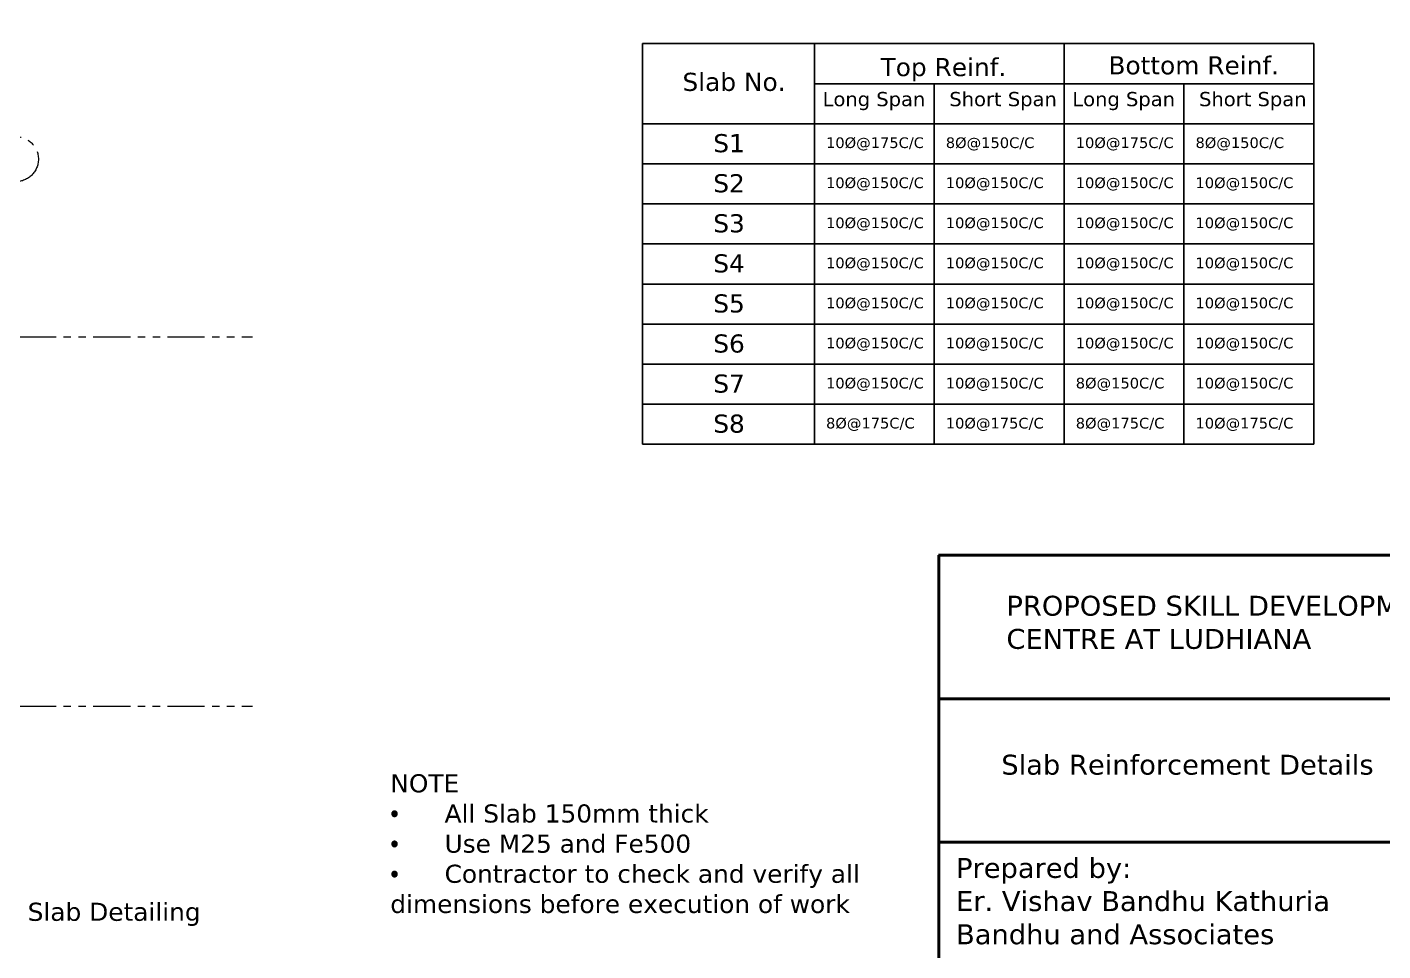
# Model space of a CAD drawing. Header units: feet. Extents: x -5357 to 123217, y -97269 to -8247.
# Drawn here: x 18078 to 19224, y -50122 to -49341 of the extents above; entities that cross this region are included whole.
import ezdxf

# ---------------------------------------------------------------- set-up
doc = ezdxf.new("R2010")
doc.units = ezdxf.units.FT
doc.header["$LTSCALE"] = 50.2
doc.header["$MEASUREMENT"] = 0
doc.header["$PDMODE"] = 3
doc.linetypes.add('PHANTOM2', pattern=[1.25, 0.625, -0.125, 0.125, -0.125, 0.125, -0.125])
doc.layers.get('0').update_dxf_attribs({"lineweight": 35})
doc.layers.add('drg seal', color=250, linetype='Continuous', lineweight=120)
doc.layers.add('Str Brick Foundation', color=2, linetype='Continuous', lineweight=35)
doc.layers.add('drg seal txt', color=7, linetype='Continuous')
doc.layers.add('Str grid', color=7, linetype='Continuous', true_color=0x17d337)
doc.styles.get("Standard").update_dxf_attribs({"font": 'arial.ttf'})
doc.dimstyles.new('Copy of Standard', dxfattribs={"dimscale": 40, "dimtxt": 0.25, "dimasz": 0.3, "dimexe": 0.18, "dimexo": 5, "dimgap": 0.09, "dimtad": 0, "dimtih": 1, "dimtoh": 1, "dimdec": 0, "dimzin": 0, "dimdsep": 46, "dimlunit": 4, "dimtxsty": 'Standard', "dimcen": 0.2, "dimse1": 1, "dimse2": 1, "dimadec": 0, "dimazin": 0, "dimtfac": 1, "dimtdec": 0, "dimtofl": 0, "dimtmove": 0, "dimatfit": 3, "dimfxl": 1, "dimtolj": 1, "dimtzin": 0, "dimarcsym": 0})

# ---------------------------------------------------------------- blocks, each defined once
blk = doc.blocks.new('_ArchTick')
at = {"color": 0, "linetype": 'ByBlock', "const_width": 0.15}
blk.add_lwpolyline([(-0.5, -0.5), (0.5, 0.5)], dxfattribs=at)
blk = doc.blocks.new('*D1094')
at = {"layer": 'Defpoints', "color": 0, "linetype": 'PHANTOM2', "ltscale": 150, "transparency": 16777216}
for p in [(16403.4, -49286.4), (42253.6, -49286.4), (16403.4, -49523.4)]:
    blk.add_point(p, dxfattribs=at)
at = {"layer": 'Str grid', "color": 0, "linetype": 'PHANTOM2', "lineweight": -2, "ltscale": 150, "transparency": 16777216}
for p, q in [((16403.4, -49286.4), (16403.4, -49396.2)), ((16403.4, -49523.4), (16403.4, -49413.6))]:
    blk.add_line(p, q, dxfattribs=at)
at = {"layer": 'Str grid', "color": 0, "linetype": 'PHANTOM2', "lineweight": -2, "ltscale": 150, "transparency": 16777216, "xscale": 12, "yscale": 12, "zscale": 12}
for p, rotation in [((16403.4, -49286.4), 90), ((16403.4, -49523.4), 270)]:
    blk.add_blockref('_ArchTick', p, dxfattribs=dict(at, rotation=rotation))
at = {"layer": 'Str grid', "color": 0, "linetype": 'PHANTOM2', "ltscale": 150, "transparency": 16777216, "insert": (16403.4, -49404.9), "char_height": 10, "attachment_point": 5}
blk.add_mtext('\\A1;19\'-9"', dxfattribs=at)

msp = doc.modelspace()

# ---------------------------------------------------------------- linework, layer by layer
at = {"layer": 'drg seal', "lineweight": 70}
for p, q in [((18848.12148, -49787.43751), (19333.13315, -49787.43751)), ((18848.57928, -50272.44919), (18848.57928, -49787.43751)), ((18848.12148, -49908.69043), (19333.13315, -49908.69043)), ((18848.12148, -50029.94335), (19333.13315, -50029.94335))]:
    msp.add_line(p, q, dxfattribs=at)
at = {"layer": 'Str Brick Foundation', "linetype": 'PHANTOM2', "ltscale": 500}
for p, q in [((18598.2415, -49355.15627), (19165.4415, -49355.15627)), ((18598.2415, -49693.65627), (18598.2415, -49355.15627)), ((18743.4415, -49355.15627), (18743.4415, -49693.65627)), ((18954.4415, -49355.15627), (18954.4415, -49693.65627)), ((19165.4415, -49355.15627), (19165.4415, -49693.65627)), ((18743.4415, -49389.00627), (19165.4415, -49389.00627)), ((18844.6415, -49389.00627), (18844.6415, -49693.65627)), ((19055.6415, -49389.00627), (19055.6415, -49693.65627)), ((19165.4415, -49422.85627), (18598.2415, -49422.85627)), ((19165.4415, -49456.70627), (18598.2415, -49456.70627)), ((19165.4415, -49490.55627), (18598.2415, -49490.55627)), ((19165.4415, -49524.40627), (18598.2415, -49524.40627)), ((19165.4415, -49558.25627), (18598.2415, -49558.25627)), ((19165.4415, -49592.10627), (18598.2415, -49592.10627)), ((19165.4415, -49625.95627), (18598.2415, -49625.95627)), ((19165.4415, -49659.80627), (18598.2415, -49659.80627)), ((19165.4415, -49693.65627), (18598.2415, -49693.65627))]:
    msp.add_line(p, q, dxfattribs=at)
at = {"layer": 'Str grid', "color": 0, "linetype": 'PHANTOM2'}
for p, q in [((17757.51503, -49602.95627), (18268.60121, -49602.95627)), ((17757.5088, -49914.95607), (18268.60121, -49914.95607))]:
    msp.add_line(p, q, dxfattribs=at)
msp.add_circle((18068.6415, -49452.75872), 19.02759, dxfattribs=at)

# ---------------------------------------------------------------- texts
at = {"layer": 'drg seal txt', "lineweight": 35, "width": 2687.8083334, "attachment_point": 1}
for s, insert, char_height in [('{\\fVerdana|b0|i0|c0|p34;Top Reinf.}', (18799.30285, -49367.29452), 15.2852164), ('{\\fVerdana|b0|i0|c0|p34;Bottom Reinf.}', (18991.80285, -49365.79452), 15.2852164), ('{\\fVerdana|b0|i0|c0|p34;Slab No.}', (18631.90285, -49379.79452), 15.2852164), ('{\\fVerdana|b0|i0|c0|p34;Long Span}', (18750.30285, -49395.99452), 12), ('{\\fVerdana|b0|i0|c0|p34;Short Span}', (18857.40285, -49395.99452), 12), ('{\\fVerdana|b0|i0|c0|p34;Long Span}', (18961.30285, -49395.99452), 12), ('{\\fVerdana|b0|i0|c0|p34;Short Span}', (19068.40285, -49395.99452), 12), ('{\\fVerdana|b0|i0|c0|p34;S1}', (18657.90285, -49431.59452), 15.2852164), ('{\\fVerdana|b0|i0|c0|p34;10%%C@175C/C}', (18753.20285, -49434.34452), 9), ('{\\fVerdana|b0|i0|c0|p34;8%%C@150C/C}', (18854.40285, -49434.34452), 9), ('{\\fVerdana|b0|i0|c0|p34;10%%C@175C/C}', (18964.20285, -49434.34452), 9), ('{\\fVerdana|b0|i0|c0|p34;8%%C@150C/C}', (19065.40285, -49434.34452), 9), ('{\\fVerdana|b0|i0|c0|p34;S2}', (18657.90285, -49465.44452), 15.2852164), ('{\\fVerdana|b0|i0|c0|p34;10%%C@150C/C}', (18753.20285, -49468.19452), 9), ('{\\fVerdana|b0|i0|c0|p34;10%%C@150C/C}', (18854.40285, -49468.19452), 9), ('{\\fVerdana|b0|i0|c0|p34;10%%C@150C/C}', (18964.20285, -49468.19452), 9), ('{\\fVerdana|b0|i0|c0|p34;10%%C@150C/C}', (19065.40285, -49468.19452), 9), ('{\\fVerdana|b0|i0|c0|p34;S3}', (18657.90285, -49499.29452), 15.2852164), ('{\\fVerdana|b0|i0|c0|p34;10%%C@150C/C}', (18753.20285, -49502.04452), 9), ('{\\fVerdana|b0|i0|c0|p34;10%%C@150C/C}', (18854.40285, -49502.04452), 9), ('{\\fVerdana|b0|i0|c0|p34;10%%C@150C/C}', (18964.20285, -49502.04452), 9), ('{\\fVerdana|b0|i0|c0|p34;10%%C@150C/C}', (19065.40285, -49502.04452), 9), ('{\\fVerdana|b0|i0|c0|p34;S4}', (18657.90285, -49533.14452), 15.2852164), ('{\\fVerdana|b0|i0|c0|p34;10%%C@150C/C}', (18753.20285, -49535.89452), 9), ('{\\fVerdana|b0|i0|c0|p34;10%%C@150C/C}', (18854.40285, -49535.89452), 9), ('{\\fVerdana|b0|i0|c0|p34;10%%C@150C/C}', (18964.20285, -49535.89452), 9), ('{\\fVerdana|b0|i0|c0|p34;10%%C@150C/C}', (19065.40285, -49535.89452), 9), ('{\\fVerdana|b0|i0|c0|p34;S5}', (18657.90285, -49566.99452), 15.2852164), ('{\\fVerdana|b0|i0|c0|p34;10%%C@150C/C}', (18753.20285, -49569.74452), 9), ('{\\fVerdana|b0|i0|c0|p34;10%%C@150C/C}', (18854.40285, -49569.74452), 9), ('{\\fVerdana|b0|i0|c0|p34;10%%C@150C/C}', (18964.20285, -49569.74452), 9), ('{\\fVerdana|b0|i0|c0|p34;10%%C@150C/C}', (19065.40285, -49569.74452), 9), ('{\\fVerdana|b0|i0|c0|p34;S6}', (18657.90285, -49600.84452), 15.2852164), ('{\\fVerdana|b0|i0|c0|p34;10%%C@150C/C}', (18753.20285, -49603.59452), 9), ('{\\fVerdana|b0|i0|c0|p34;10%%C@150C/C}', (18854.40285, -49603.59452), 9), ('{\\fVerdana|b0|i0|c0|p34;10%%C@150C/C}', (18964.20285, -49603.59452), 9), ('{\\fVerdana|b0|i0|c0|p34;10%%C@150C/C}', (19065.40285, -49603.59452), 9), ('{\\fVerdana|b0|i0|c0|p34;S7}', (18657.90285, -49634.69452), 15.2852164), ('{\\fVerdana|b0|i0|c0|p34;10%%C@150C/C}', (18753.20285, -49637.44452), 9), ('{\\fVerdana|b0|i0|c0|p34;10%%C@150C/C}', (18854.40285, -49637.44452), 9), ('{\\fVerdana|b0|i0|c0|p34;8%%C@150C/C}', (18964.20285, -49637.44452), 9), ('{\\fVerdana|b0|i0|c0|p34;10%%C@150C/C}', (19065.40285, -49637.44452), 9), ('{\\fVerdana|b0|i0|c0|p34;S8}', (18657.90285, -49668.54452), 15.2852164), ('{\\fVerdana|b0|i0|c0|p34;8%%C@175C/C}', (18753.20285, -49671.29452), 9), ('{\\fVerdana|b0|i0|c0|p34;10%%C@175C/C}', (18854.40285, -49671.29452), 9), ('{\\fVerdana|b0|i0|c0|p34;8%%C@175C/C}', (18964.20285, -49671.29452), 9), ('{\\fVerdana|b0|i0|c0|p34;10%%C@175C/C}', (19065.40285, -49671.29452), 9)]:
    msp.add_mtext(s, dxfattribs=dict(at, insert=insert, char_height=char_height))
at = {"layer": 'drg seal txt', "attachment_point": 1}
for s, insert, char_height, width in [('{\\fVerdana|b0|i0|c0|p34;PROPOSED SKILL DEVELOPMENT\\PCENTRE AT LUDHIANA}', (18905.64276, -49821.627), 16.813738, 2956.5891667), ('{\\fPunjabi|b0|i0|c0|p2;°}', (18955.1935, -49832.30203), 7.1853581, 4548.598718), ('{\\fVerdana|b0|i0|c0|p34;Slab Reinforcement Details}', (18901.30901, -49955.93263), 16.813738, 2956.5891667), ('{\\fVerdana|b0|i0|c0|p34;Prepared by:\\PEr. Vishav Bandhu Kathuria\\PBandhu and Associates}', (18863.0782, -50043.16702), 16.813738, 2956.5891667)]:
    msp.add_mtext(s, dxfattribs=dict(at, insert=insert, char_height=char_height, width=width))
at = {"layer": 'drg seal txt', "lineweight": 53, "width": 2687.8083334, "attachment_point": 1}
for s, insert, char_height in [('{\\fVerdana|b0|i0|c0|p34;NOTE\\P\\pi-45.856,l45.856,t45.856;\\fSymbol|b0|i0|c2|p18;·^I\\fVerdana|b0|i0|c0|p34;All Slab 150mm thick\\P\\fSymbol|b0|i0|c2|p18;·^I\\fVerdana|b0|i0|c0|p34;Use M25 and Fe500\\P\\fSymbol|b0|i0|c2|p18;·^I\\fVerdana|b0|i0|c0|p34;Contractor to check and verify all ^Jdimensions before execution of work }', (18385.01493, -49972.42682), 15.28521637), ('{\\fVerdana|b0|i0|c0|p34;Third Floor(above Stairs) Slab Detailing}', (17812.17828, -50080.9803), 15.2852164)]:
    msp.add_mtext(s, dxfattribs=dict(at, insert=insert, char_height=char_height))

# ---------------------------------------------------------------- dimensions: what is measured, and where the dimension line sits
at = {"layer": 'Str grid', "color": 0, "linetype": 'PHANTOM2', "ltscale": 150}
dim = msp.add_linear_dim(base=(16403.39513, -49286.42401), p1=(16403.39513, -49523.42401), p2=(42253.55418, -49286.42401), angle=90, dimstyle='Copy of Standard', override={"dimblk": 'ArchTick'}, dxfattribs=at)
dim.commit()
dim.dimension.update_dxf_attribs({"geometry": '*D1094', "text_midpoint": (16403.39513, -49404.92401)})

doc.saveas('drawing.dxf')
